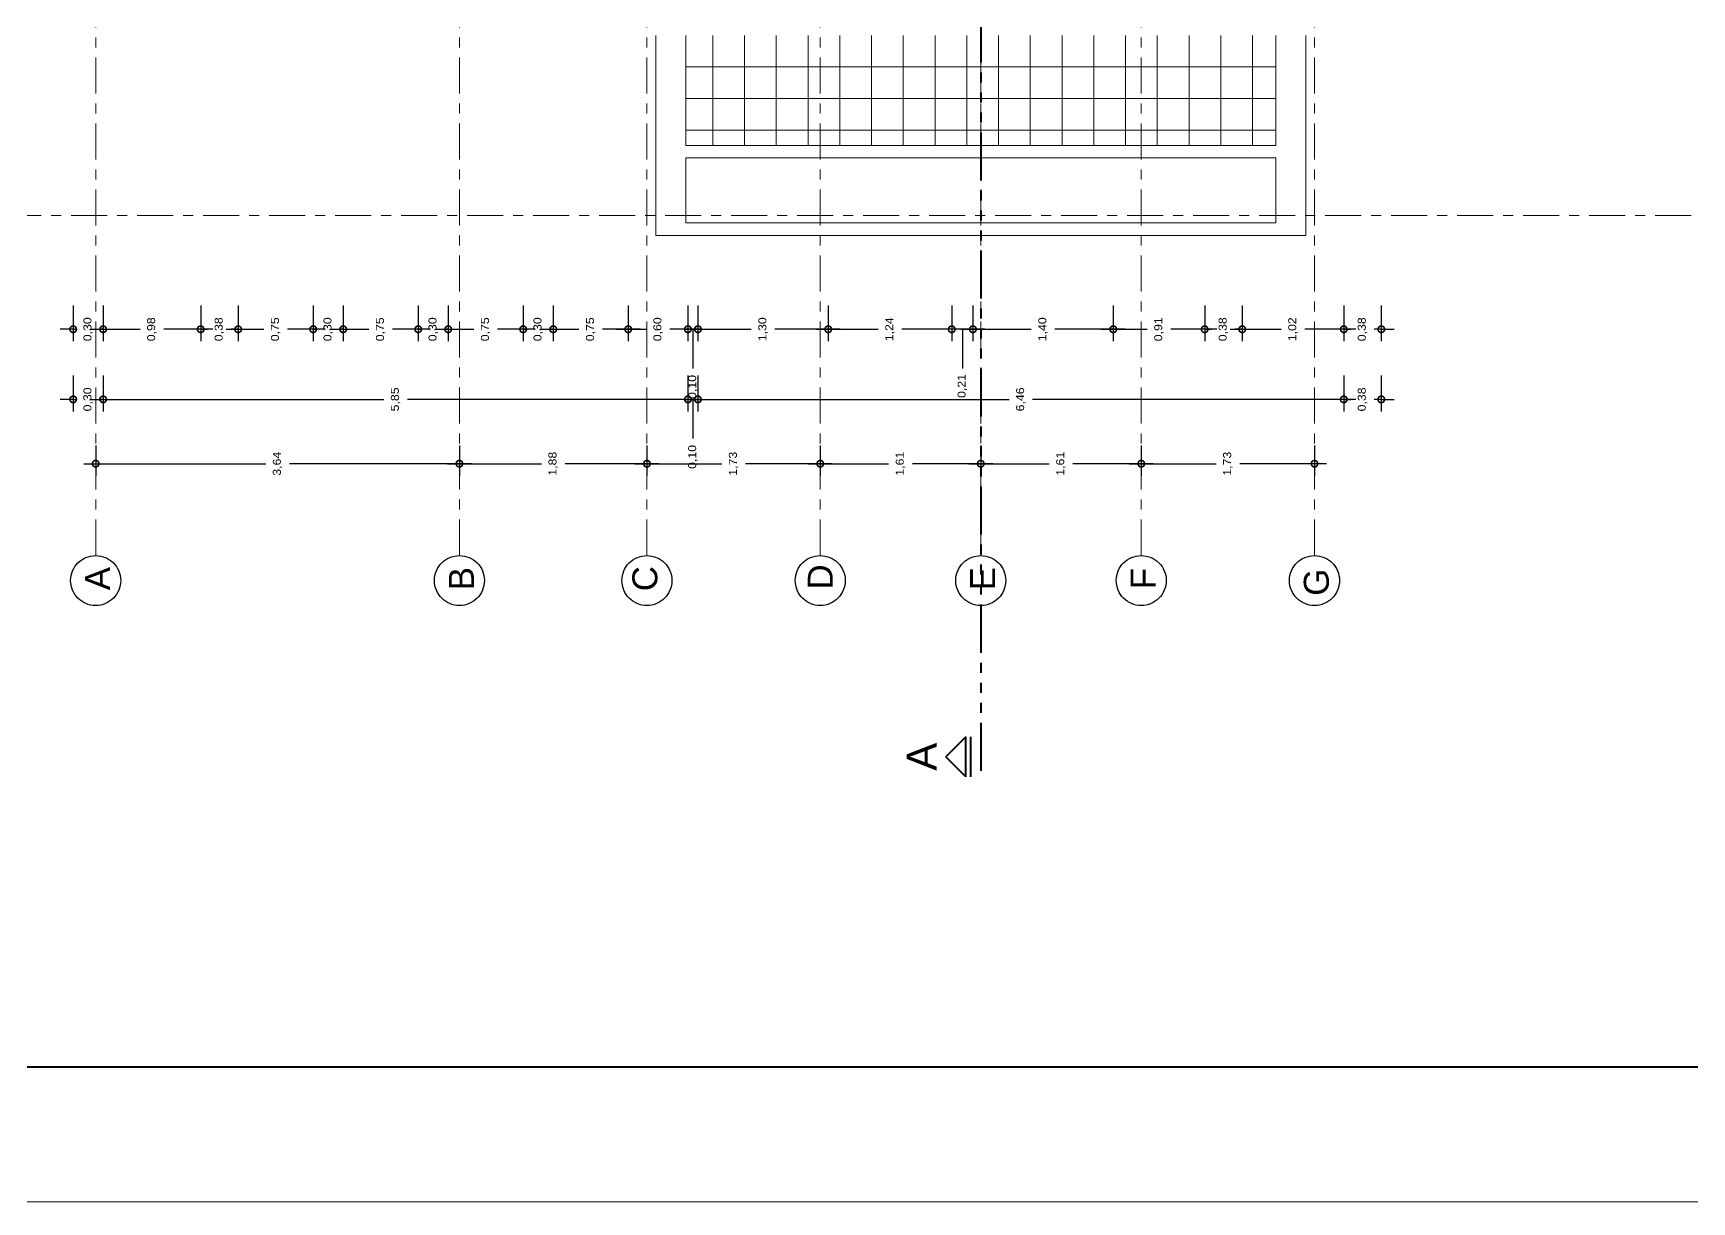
# Model space of a CAD drawing. Header units: millimetres. Extents: x -1459 to -1413, y -119 to 301.
# Drawn here: x -1448.63 to -1432.04, y 23.21 to 34.9 of the extents above; entities that cross this region are included whole.
import ezdxf

# ---------------------------------------------------------------- set-up
doc = ezdxf.new("R2010")
doc.units = ezdxf.units.MM
doc.linetypes.add('ACAD_ISO06W100', pattern=[36, 24, -3, 0, -3, 0, -3, 0, -3])
doc.linetypes.add('ACAD_ISO10W100', pattern=[18, 12, -3, 0, -3])
doc.layers.get('0').update_dxf_attribs({"lineweight": 0})
doc.layers.get('Defpoints').update_dxf_attribs({"lineweight": 5})
for name, color, linetype, lineweight in [('CORTE PLUMA 5', 5, 'Continuous', 40), ('COTAS', 190, 'Continuous', 9), ('EJES', 2, 'ACAD_ISO10W100', 13), ('MURO VISTO', 6, 'Continuous', 18), ('ROTULO', 7, 'Continuous', 5), ('TEXTURAS', 227, 'Continuous', 0)]:
    doc.layers.add(name, color=color, linetype=linetype, lineweight=lineweight)
doc.styles.add('ARIAL DERECHO', font='arial.ttf', dxfattribs={"width": 1.1})
doc.styles.add('arial normal', font='arial.ttf', dxfattribs={"height": 0.25})
doc.dimstyles.new('COTAS 50 OK', dxfattribs={"dimtxt": 0.08, "dimasz": 0.13, "dimexe": 0.12, "dimexo": 0.2, "dimgap": 0.07, "dimtad": 0, "dimtih": 1, "dimtoh": 1, "dimzin": 0, "dimtxsty": 'ARIAL DERECHO', "dimblk": 'DOTSMALL', "dimcen": 0.15, "dimdle": 0.12, "dimadec": 0, "dimazin": 0, "dimtfac": 1, "dimtmove": 1, "dimatfit": 3, "dimfxl": 1, "dimtzin": 0, "dimarcsym": 0})

# ---------------------------------------------------------------- blocks, each defined once
blk = doc.blocks.new('_DotSmall')
at = {"color": 0, "linetype": 'ByBlock', "const_width": 0.5}
blk.add_lwpolyline([(-0.0625, 0, 1), (0.0625, 0, 1)], format="xyb", close=True, dxfattribs=at)
blk = doc.blocks.new('*D403')
at = {"layer": 'COTAS', "color": 0, "lineweight": -2}
for p, q in [((-1435.523, 32.175), (-1435.523, 31.817)), ((-1435.148, 32.175), (-1435.148, 31.817)), ((-1435.523, 31.937), (-1435.653, 31.937)), ((-1435.523, 31.937), (-1435.454, 31.937)), ((-1435.148, 31.937), (-1435.218, 31.937)), ((-1435.148, 31.937), (-1435.018, 31.937))]:
    blk.add_line(p, q, dxfattribs=at)
at = {"layer": 'Defpoints', "color": 0}
for p in [(-1435.523, 32.375), (-1435.148, 32.375), (-1435.523, 31.937)]:
    blk.add_point(p, dxfattribs=at)
at = {"layer": 'COTAS', "color": 0, "lineweight": -2, "xscale": 0.13, "yscale": 0.13, "zscale": 0.13}
blk.add_blockref('_DotSmall', (-1435.523, 31.937), dxfattribs=at)
at = {"layer": 'COTAS', "color": 0, "lineweight": -2, "xscale": 0.13, "yscale": 0.13, "zscale": 0.13, "rotation": 180}
blk.add_blockref('_DotSmall', (-1435.148, 31.937), dxfattribs=at)
at = {"layer": 'COTAS', "color": 0, "insert": (-1435.336, 31.937), "char_height": 0.08, "attachment_point": 5, "rotation": 90, "style": 'ARIAL DERECHO'}
blk.add_mtext('0,38', dxfattribs=at)
blk = doc.blocks.new('*D404')
at = {"layer": 'COTAS', "color": 0, "lineweight": -2}
for p, q in [((-1436.914, 32.175), (-1436.914, 31.817)), ((-1436.539, 32.175), (-1436.539, 31.817)), ((-1436.914, 31.937), (-1437.044, 31.937)), ((-1436.914, 31.937), (-1436.845, 31.937)), ((-1436.539, 31.937), (-1436.609, 31.937)), ((-1436.539, 31.937), (-1436.409, 31.937))]:
    blk.add_line(p, q, dxfattribs=at)
at = {"layer": 'Defpoints', "color": 0}
for p in [(-1436.914, 32.375), (-1436.539, 32.375), (-1436.914, 31.937)]:
    blk.add_point(p, dxfattribs=at)
at = {"layer": 'COTAS', "color": 0, "lineweight": -2, "xscale": 0.13, "yscale": 0.13, "zscale": 0.13}
blk.add_blockref('_DotSmall', (-1436.914, 31.937), dxfattribs=at)
at = {"layer": 'COTAS', "color": 0, "lineweight": -2, "xscale": 0.13, "yscale": 0.13, "zscale": 0.13, "rotation": 180}
blk.add_blockref('_DotSmall', (-1436.539, 31.937), dxfattribs=at)
at = {"layer": 'COTAS', "color": 0, "insert": (-1436.727, 31.937), "char_height": 0.08, "attachment_point": 5, "rotation": 90, "style": 'ARIAL DERECHO'}
blk.add_mtext('0,38', dxfattribs=at)
blk = doc.blocks.new('*D405')
at = {"layer": 'COTAS', "color": 0, "lineweight": -2}
for p, q in [((-1436.539, 32.175), (-1436.539, 31.817)), ((-1435.523, 32.175), (-1435.523, 31.817)), ((-1436.659, 31.937), (-1436.149, 31.937)), ((-1435.403, 31.937), (-1435.913, 31.937))]:
    blk.add_line(p, q, dxfattribs=at)
at = {"layer": 'Defpoints', "color": 0}
for p in [(-1436.539, 32.375), (-1435.523, 32.375), (-1436.539, 31.937)]:
    blk.add_point(p, dxfattribs=at)
at = {"layer": 'COTAS', "color": 0, "lineweight": -2, "xscale": 0.13, "yscale": 0.13, "zscale": 0.13, "rotation": 180}
blk.add_blockref('_DotSmall', (-1436.539, 31.937), dxfattribs=at)
at = {"layer": 'COTAS', "color": 0, "lineweight": -2, "xscale": 0.13, "yscale": 0.13, "zscale": 0.13}
blk.add_blockref('_DotSmall', (-1435.523, 31.937), dxfattribs=at)
at = {"layer": 'COTAS', "color": 0, "insert": (-1436.031, 31.937), "char_height": 0.08, "attachment_point": 5, "rotation": 90, "style": 'ARIAL DERECHO'}
blk.add_mtext('1,02', dxfattribs=at)
blk = doc.blocks.new('*D406')
at = {"layer": 'COTAS', "color": 0, "lineweight": -2}
for p, q in [((-1440.678, 32.175), (-1440.678, 31.817)), ((-1439.443, 32.175), (-1439.443, 31.817)), ((-1440.798, 31.937), (-1440.179, 31.937)), ((-1439.323, 31.937), (-1439.942, 31.937))]:
    blk.add_line(p, q, dxfattribs=at)
at = {"layer": 'Defpoints', "color": 0}
for p in [(-1440.678, 32.375), (-1439.443, 32.375), (-1440.678, 31.937)]:
    blk.add_point(p, dxfattribs=at)
at = {"layer": 'COTAS', "color": 0, "lineweight": -2, "xscale": 0.13, "yscale": 0.13, "zscale": 0.13, "rotation": 180}
blk.add_blockref('_DotSmall', (-1440.678, 31.937), dxfattribs=at)
at = {"layer": 'COTAS', "color": 0, "lineweight": -2, "xscale": 0.13, "yscale": 0.13, "zscale": 0.13}
blk.add_blockref('_DotSmall', (-1439.443, 31.937), dxfattribs=at)
at = {"layer": 'COTAS', "color": 0, "insert": (-1440.06, 31.937), "char_height": 0.08, "attachment_point": 5, "rotation": 90, "style": 'ARIAL DERECHO'}
blk.add_mtext('1,24', dxfattribs=at)
blk = doc.blocks.new('*D407')
at = {"layer": 'COTAS', "color": 0, "lineweight": -2}
for p, q in [((-1439.443, 32.175), (-1439.443, 31.817)), ((-1439.231, 32.175), (-1439.231, 31.817)), ((-1439.111, 31.937), (-1439.563, 31.937)), ((-1439.337, 31.937), (-1439.337, 31.685)), ((-1439.337, 31.685), (-1439.337, 31.545))]:
    blk.add_line(p, q, dxfattribs=at)
at = {"layer": 'Defpoints', "color": 0}
for p in [(-1439.443, 32.375), (-1439.231, 32.375), (-1439.443, 31.937)]:
    blk.add_point(p, dxfattribs=at)
at = {"layer": 'COTAS', "color": 0, "lineweight": -2, "xscale": 0.13, "yscale": 0.13, "zscale": 0.13, "rotation": 180}
blk.add_blockref('_DotSmall', (-1439.443, 31.937), dxfattribs=at)
at = {"layer": 'COTAS', "color": 0, "lineweight": -2, "xscale": 0.13, "yscale": 0.13, "zscale": 0.13}
blk.add_blockref('_DotSmall', (-1439.231, 31.937), dxfattribs=at)
at = {"layer": 'COTAS', "color": 0, "insert": (-1439.337, 31.37), "char_height": 0.08, "attachment_point": 5, "rotation": 90, "style": 'ARIAL DERECHO'}
blk.add_mtext('0,21', dxfattribs=at)
blk = doc.blocks.new('*D408')
at = {"layer": 'COTAS', "color": 0, "lineweight": -2}
for p, q in [((-1435.523, 31.475), (-1435.523, 31.116)), ((-1435.148, 31.475), (-1435.148, 31.116)), ((-1435.523, 31.236), (-1435.653, 31.236)), ((-1435.523, 31.236), (-1435.454, 31.236)), ((-1435.148, 31.236), (-1435.218, 31.236)), ((-1435.148, 31.236), (-1435.018, 31.236))]:
    blk.add_line(p, q, dxfattribs=at)
at = {"layer": 'Defpoints', "color": 0}
for p in [(-1435.523, 31.675), (-1435.148, 31.675), (-1435.523, 31.236)]:
    blk.add_point(p, dxfattribs=at)
at = {"layer": 'COTAS', "color": 0, "lineweight": -2, "xscale": 0.13, "yscale": 0.13, "zscale": 0.13}
blk.add_blockref('_DotSmall', (-1435.523, 31.236), dxfattribs=at)
at = {"layer": 'COTAS', "color": 0, "lineweight": -2, "xscale": 0.13, "yscale": 0.13, "zscale": 0.13, "rotation": 180}
blk.add_blockref('_DotSmall', (-1435.148, 31.236), dxfattribs=at)
at = {"layer": 'COTAS', "color": 0, "insert": (-1435.336, 31.236), "char_height": 0.08, "attachment_point": 5, "rotation": 90, "style": 'ARIAL DERECHO'}
blk.add_mtext('0,38', dxfattribs=at)
blk = doc.blocks.new('*D409')
at = {"layer": 'COTAS', "color": 0, "lineweight": -2}
for p, q in [((-1446.953, 32.175), (-1446.953, 31.817)), ((-1446.578, 32.175), (-1446.578, 31.817)), ((-1446.953, 31.937), (-1447.083, 31.937)), ((-1446.953, 31.937), (-1446.884, 31.937)), ((-1446.578, 31.937), (-1446.647, 31.937)), ((-1446.578, 31.937), (-1446.448, 31.937))]:
    blk.add_line(p, q, dxfattribs=at)
at = {"layer": 'Defpoints', "color": 0}
for p in [(-1446.953, 32.375), (-1446.578, 32.375), (-1446.578, 31.937)]:
    blk.add_point(p, dxfattribs=at)
at = {"layer": 'COTAS', "color": 0, "lineweight": -2, "xscale": 0.13, "yscale": 0.13, "zscale": 0.13}
blk.add_blockref('_DotSmall', (-1446.953, 31.937), dxfattribs=at)
at = {"layer": 'COTAS', "color": 0, "lineweight": -2, "xscale": 0.13, "yscale": 0.13, "zscale": 0.13, "rotation": 180}
blk.add_blockref('_DotSmall', (-1446.578, 31.937), dxfattribs=at)
at = {"layer": 'COTAS', "color": 0, "insert": (-1446.766, 31.937), "char_height": 0.08, "attachment_point": 5, "rotation": 90, "style": 'ARIAL DERECHO'}
blk.add_mtext('0,38', dxfattribs=at)
blk = doc.blocks.new('*D410')
at = {"layer": 'COTAS', "color": 0, "lineweight": -2}
for p, q in [((-1443.428, 32.175), (-1443.428, 31.817)), ((-1442.678, 32.175), (-1442.678, 31.817)), ((-1443.548, 31.937), (-1443.171, 31.937)), ((-1442.558, 31.937), (-1442.935, 31.937))]:
    blk.add_line(p, q, dxfattribs=at)
at = {"layer": 'Defpoints', "color": 0}
for p in [(-1443.428, 32.375), (-1442.678, 32.375), (-1443.428, 31.937)]:
    blk.add_point(p, dxfattribs=at)
at = {"layer": 'COTAS', "color": 0, "lineweight": -2, "xscale": 0.13, "yscale": 0.13, "zscale": 0.13, "rotation": 180}
blk.add_blockref('_DotSmall', (-1443.428, 31.937), dxfattribs=at)
at = {"layer": 'COTAS', "color": 0, "lineweight": -2, "xscale": 0.13, "yscale": 0.13, "zscale": 0.13}
blk.add_blockref('_DotSmall', (-1442.678, 31.937), dxfattribs=at)
at = {"layer": 'COTAS', "color": 0, "insert": (-1443.053, 31.937), "char_height": 0.08, "attachment_point": 5, "rotation": 90, "style": 'ARIAL DERECHO'}
blk.add_mtext('0,75', dxfattribs=at)
blk = doc.blocks.new('*D411')
at = {"layer": 'COTAS', "color": 0, "lineweight": -2}
for p, q in [((-1443.728, 32.175), (-1443.728, 31.817)), ((-1443.428, 32.175), (-1443.428, 31.817)), ((-1443.728, 31.937), (-1443.858, 31.937)), ((-1443.728, 31.937), (-1443.696, 31.937)), ((-1443.428, 31.937), (-1443.46, 31.937)), ((-1443.428, 31.937), (-1443.298, 31.937))]:
    blk.add_line(p, q, dxfattribs=at)
at = {"layer": 'Defpoints', "color": 0}
for p in [(-1443.728, 32.375), (-1443.428, 32.375), (-1443.728, 31.937)]:
    blk.add_point(p, dxfattribs=at)
at = {"layer": 'COTAS', "color": 0, "lineweight": -2, "xscale": 0.13, "yscale": 0.13, "zscale": 0.13}
blk.add_blockref('_DotSmall', (-1443.728, 31.937), dxfattribs=at)
at = {"layer": 'COTAS', "color": 0, "lineweight": -2, "xscale": 0.13, "yscale": 0.13, "zscale": 0.13, "rotation": 180}
blk.add_blockref('_DotSmall', (-1443.428, 31.937), dxfattribs=at)
at = {"layer": 'COTAS', "color": 0, "insert": (-1443.578, 31.937), "char_height": 0.08, "attachment_point": 5, "rotation": 90, "style": 'ARIAL DERECHO'}
blk.add_mtext('0,30', dxfattribs=at)
blk = doc.blocks.new('*D412')
at = {"layer": 'COTAS', "color": 0, "lineweight": -2}
for p, q in [((-1445.528, 32.175), (-1445.528, 31.817)), ((-1444.778, 32.175), (-1444.778, 31.817)), ((-1445.648, 31.937), (-1445.271, 31.937)), ((-1444.658, 31.937), (-1445.035, 31.937))]:
    blk.add_line(p, q, dxfattribs=at)
at = {"layer": 'Defpoints', "color": 0}
for p in [(-1445.528, 32.375), (-1444.778, 32.375), (-1445.528, 31.937)]:
    blk.add_point(p, dxfattribs=at)
at = {"layer": 'COTAS', "color": 0, "lineweight": -2, "xscale": 0.13, "yscale": 0.13, "zscale": 0.13, "rotation": 180}
blk.add_blockref('_DotSmall', (-1445.528, 31.937), dxfattribs=at)
at = {"layer": 'COTAS', "color": 0, "lineweight": -2, "xscale": 0.13, "yscale": 0.13, "zscale": 0.13}
blk.add_blockref('_DotSmall', (-1444.778, 31.937), dxfattribs=at)
at = {"layer": 'COTAS', "color": 0, "insert": (-1445.153, 31.937), "char_height": 0.08, "attachment_point": 5, "rotation": 90, "style": 'ARIAL DERECHO'}
blk.add_mtext('0,75', dxfattribs=at)
blk = doc.blocks.new('*D413')
at = {"layer": 'COTAS', "color": 0, "lineweight": -2}
for p, q in [((-1445.828, 32.175), (-1445.828, 31.817)), ((-1445.528, 32.175), (-1445.528, 31.817)), ((-1445.828, 31.937), (-1445.958, 31.937)), ((-1445.828, 31.937), (-1445.796, 31.937)), ((-1445.528, 31.937), (-1445.56, 31.937)), ((-1445.528, 31.937), (-1445.398, 31.937))]:
    blk.add_line(p, q, dxfattribs=at)
at = {"layer": 'Defpoints', "color": 0}
for p in [(-1445.828, 32.375), (-1445.528, 32.375), (-1445.828, 31.937)]:
    blk.add_point(p, dxfattribs=at)
at = {"layer": 'COTAS', "color": 0, "lineweight": -2, "xscale": 0.13, "yscale": 0.13, "zscale": 0.13}
blk.add_blockref('_DotSmall', (-1445.828, 31.937), dxfattribs=at)
at = {"layer": 'COTAS', "color": 0, "lineweight": -2, "xscale": 0.13, "yscale": 0.13, "zscale": 0.13, "rotation": 180}
blk.add_blockref('_DotSmall', (-1445.528, 31.937), dxfattribs=at)
at = {"layer": 'COTAS', "color": 0, "insert": (-1445.678, 31.937), "char_height": 0.08, "attachment_point": 5, "rotation": 90, "style": 'ARIAL DERECHO'}
blk.add_mtext('0,30', dxfattribs=at)
blk = doc.blocks.new('*D414')
at = {"layer": 'COTAS', "color": 0, "lineweight": -2}
for p, q in [((-1446.578, 32.175), (-1446.578, 31.817)), ((-1445.828, 32.175), (-1445.828, 31.817)), ((-1446.698, 31.937), (-1446.321, 31.937)), ((-1445.708, 31.937), (-1446.085, 31.937))]:
    blk.add_line(p, q, dxfattribs=at)
at = {"layer": 'Defpoints', "color": 0}
for p in [(-1446.578, 32.375), (-1445.828, 32.375), (-1446.578, 31.937)]:
    blk.add_point(p, dxfattribs=at)
at = {"layer": 'COTAS', "color": 0, "lineweight": -2, "xscale": 0.13, "yscale": 0.13, "zscale": 0.13, "rotation": 180}
blk.add_blockref('_DotSmall', (-1446.578, 31.937), dxfattribs=at)
at = {"layer": 'COTAS', "color": 0, "lineweight": -2, "xscale": 0.13, "yscale": 0.13, "zscale": 0.13}
blk.add_blockref('_DotSmall', (-1445.828, 31.937), dxfattribs=at)
at = {"layer": 'COTAS', "color": 0, "insert": (-1446.203, 31.937), "char_height": 0.08, "attachment_point": 5, "rotation": 90, "style": 'ARIAL DERECHO'}
blk.add_mtext('0,75', dxfattribs=at)
blk = doc.blocks.new('*D415')
at = {"layer": 'COTAS', "color": 0, "lineweight": -2}
for p, q in [((-1448.228, 32.175), (-1448.228, 31.817)), ((-1447.928, 32.175), (-1447.928, 31.817)), ((-1448.228, 31.937), (-1448.358, 31.937)), ((-1448.228, 31.937), (-1448.196, 31.937)), ((-1447.928, 31.937), (-1447.96, 31.937)), ((-1447.928, 31.937), (-1447.798, 31.937))]:
    blk.add_line(p, q, dxfattribs=at)
at = {"layer": 'Defpoints', "color": 0}
for p in [(-1448.228, 32.375), (-1447.928, 32.375), (-1447.928, 31.937)]:
    blk.add_point(p, dxfattribs=at)
at = {"layer": 'COTAS', "color": 0, "lineweight": -2, "xscale": 0.13, "yscale": 0.13, "zscale": 0.13}
blk.add_blockref('_DotSmall', (-1448.228, 31.937), dxfattribs=at)
at = {"layer": 'COTAS', "color": 0, "lineweight": -2, "xscale": 0.13, "yscale": 0.13, "zscale": 0.13, "rotation": 180}
blk.add_blockref('_DotSmall', (-1447.928, 31.937), dxfattribs=at)
at = {"layer": 'COTAS', "color": 0, "insert": (-1448.078, 31.937), "char_height": 0.08, "attachment_point": 5, "rotation": 90, "style": 'ARIAL DERECHO'}
blk.add_mtext('0,30', dxfattribs=at)
blk = doc.blocks.new('*D416')
at = {"layer": 'COTAS', "color": 0, "lineweight": -2}
for p, q in [((-1448.228, 31.475), (-1448.228, 31.116)), ((-1447.928, 31.475), (-1447.928, 31.116)), ((-1448.228, 31.236), (-1448.358, 31.236)), ((-1448.228, 31.236), (-1448.196, 31.236)), ((-1447.928, 31.236), (-1447.96, 31.236)), ((-1447.928, 31.236), (-1447.798, 31.236))]:
    blk.add_line(p, q, dxfattribs=at)
at = {"layer": 'Defpoints', "color": 0}
for p in [(-1448.228, 31.675), (-1447.928, 31.675), (-1447.928, 31.236)]:
    blk.add_point(p, dxfattribs=at)
at = {"layer": 'COTAS', "color": 0, "lineweight": -2, "xscale": 0.13, "yscale": 0.13, "zscale": 0.13}
blk.add_blockref('_DotSmall', (-1448.228, 31.236), dxfattribs=at)
at = {"layer": 'COTAS', "color": 0, "lineweight": -2, "xscale": 0.13, "yscale": 0.13, "zscale": 0.13, "rotation": 180}
blk.add_blockref('_DotSmall', (-1447.928, 31.236), dxfattribs=at)
at = {"layer": 'COTAS', "color": 0, "insert": (-1448.078, 31.236), "char_height": 0.08, "attachment_point": 5, "rotation": 90, "style": 'ARIAL DERECHO'}
blk.add_mtext('0,30', dxfattribs=at)
blk = doc.blocks.new('*D417')
at = {"layer": 'COTAS', "color": 0, "lineweight": -2}
for p, q in [((-1447.928, 32.175), (-1447.928, 31.817)), ((-1446.953, 32.175), (-1446.953, 31.817)), ((-1448.048, 31.937), (-1447.559, 31.937)), ((-1446.833, 31.937), (-1447.322, 31.937))]:
    blk.add_line(p, q, dxfattribs=at)
at = {"layer": 'Defpoints', "color": 0}
for p in [(-1447.928, 32.375), (-1446.953, 32.375), (-1446.953, 31.937)]:
    blk.add_point(p, dxfattribs=at)
at = {"layer": 'COTAS', "color": 0, "lineweight": -2, "xscale": 0.13, "yscale": 0.13, "zscale": 0.13, "rotation": 180}
blk.add_blockref('_DotSmall', (-1447.928, 31.937), dxfattribs=at)
at = {"layer": 'COTAS', "color": 0, "lineweight": -2, "xscale": 0.13, "yscale": 0.13, "zscale": 0.13}
blk.add_blockref('_DotSmall', (-1446.953, 31.937), dxfattribs=at)
at = {"layer": 'COTAS', "color": 0, "insert": (-1447.441, 31.937), "char_height": 0.08, "attachment_point": 5, "rotation": 90, "style": 'ARIAL DERECHO'}
blk.add_mtext('0,98', dxfattribs=at)
blk = doc.blocks.new('*D418')
at = {"layer": 'COTAS', "color": 0, "lineweight": -2}
for p, q in [((-1442.081, 32.175), (-1442.081, 31.817)), ((-1441.981, 32.175), (-1441.981, 31.817)), ((-1442.081, 31.937), (-1442.211, 31.937)), ((-1441.981, 31.937), (-1442.081, 31.937)), ((-1441.981, 31.937), (-1442.081, 31.937)), ((-1442.031, 31.937), (-1442.031, 31.685)), ((-1441.981, 31.937), (-1441.851, 31.937)), ((-1442.031, 31.685), (-1442.031, 31.545))]:
    blk.add_line(p, q, dxfattribs=at)
at = {"layer": 'Defpoints', "color": 0}
for p in [(-1442.081, 32.375), (-1441.981, 32.375), (-1442.081, 31.937)]:
    blk.add_point(p, dxfattribs=at)
at = {"layer": 'COTAS', "color": 0, "lineweight": -2, "xscale": 0.13, "yscale": 0.13, "zscale": 0.13}
blk.add_blockref('_DotSmall', (-1442.081, 31.937), dxfattribs=at)
at = {"layer": 'COTAS', "color": 0, "lineweight": -2, "xscale": 0.13, "yscale": 0.13, "zscale": 0.13, "rotation": 180}
blk.add_blockref('_DotSmall', (-1441.981, 31.937), dxfattribs=at)
at = {"layer": 'COTAS', "color": 0, "insert": (-1442.031, 31.361), "char_height": 0.08, "attachment_point": 5, "rotation": 90, "style": 'ARIAL DERECHO'}
blk.add_mtext('0,10', dxfattribs=at)
blk = doc.blocks.new('*D419')
at = {"layer": 'COTAS', "color": 0, "lineweight": -2}
for p, q in [((-1442.081, 31.475), (-1442.081, 31.116)), ((-1441.981, 31.475), (-1441.981, 31.116)), ((-1442.081, 31.236), (-1442.211, 31.236)), ((-1441.981, 31.236), (-1442.081, 31.236)), ((-1441.981, 31.236), (-1442.081, 31.236)), ((-1442.031, 31.236), (-1442.031, 30.985)), ((-1441.981, 31.236), (-1441.851, 31.236)), ((-1442.031, 30.985), (-1442.031, 30.845))]:
    blk.add_line(p, q, dxfattribs=at)
at = {"layer": 'Defpoints', "color": 0}
for p in [(-1442.081, 31.675), (-1441.981, 31.675), (-1442.081, 31.236)]:
    blk.add_point(p, dxfattribs=at)
at = {"layer": 'COTAS', "color": 0, "lineweight": -2, "xscale": 0.13, "yscale": 0.13, "zscale": 0.13}
blk.add_blockref('_DotSmall', (-1442.081, 31.236), dxfattribs=at)
at = {"layer": 'COTAS', "color": 0, "lineweight": -2, "xscale": 0.13, "yscale": 0.13, "zscale": 0.13, "rotation": 180}
blk.add_blockref('_DotSmall', (-1441.981, 31.236), dxfattribs=at)
at = {"layer": 'COTAS', "color": 0, "insert": (-1442.031, 30.661), "char_height": 0.08, "attachment_point": 5, "rotation": 90, "style": 'ARIAL DERECHO'}
blk.add_mtext('0,10', dxfattribs=at)
blk = doc.blocks.new('*D420')
at = {"layer": 'COTAS', "color": 0, "lineweight": -2}
for p, q in [((-1442.678, 32.175), (-1442.678, 31.817)), ((-1442.081, 32.175), (-1442.081, 31.817)), ((-1442.798, 31.937), (-1442.498, 31.937)), ((-1441.961, 31.937), (-1442.261, 31.937))]:
    blk.add_line(p, q, dxfattribs=at)
at = {"layer": 'Defpoints', "color": 0}
for p in [(-1442.678, 32.375), (-1442.081, 32.375), (-1442.678, 31.937)]:
    blk.add_point(p, dxfattribs=at)
at = {"layer": 'COTAS', "color": 0, "lineweight": -2, "xscale": 0.13, "yscale": 0.13, "zscale": 0.13, "rotation": 180}
blk.add_blockref('_DotSmall', (-1442.678, 31.937), dxfattribs=at)
at = {"layer": 'COTAS', "color": 0, "lineweight": -2, "xscale": 0.13, "yscale": 0.13, "zscale": 0.13}
blk.add_blockref('_DotSmall', (-1442.081, 31.937), dxfattribs=at)
at = {"layer": 'COTAS', "color": 0, "insert": (-1442.379, 31.937), "char_height": 0.08, "attachment_point": 5, "rotation": 90, "style": 'ARIAL DERECHO'}
blk.add_mtext('0,60', dxfattribs=at)
blk = doc.blocks.new('*D421')
at = {"layer": 'COTAS', "color": 0, "lineweight": -2}
for p, q in [((-1441.981, 32.175), (-1441.981, 31.817)), ((-1440.678, 32.175), (-1440.678, 31.817)), ((-1442.101, 31.937), (-1441.448, 31.937)), ((-1440.558, 31.937), (-1441.211, 31.937))]:
    blk.add_line(p, q, dxfattribs=at)
at = {"layer": 'Defpoints', "color": 0}
for p in [(-1441.981, 32.375), (-1440.678, 32.375), (-1441.981, 31.937)]:
    blk.add_point(p, dxfattribs=at)
at = {"layer": 'COTAS', "color": 0, "lineweight": -2, "xscale": 0.13, "yscale": 0.13, "zscale": 0.13, "rotation": 180}
blk.add_blockref('_DotSmall', (-1441.981, 31.937), dxfattribs=at)
at = {"layer": 'COTAS', "color": 0, "lineweight": -2, "xscale": 0.13, "yscale": 0.13, "zscale": 0.13}
blk.add_blockref('_DotSmall', (-1440.678, 31.937), dxfattribs=at)
at = {"layer": 'COTAS', "color": 0, "insert": (-1441.329, 31.937), "char_height": 0.08, "attachment_point": 5, "rotation": 90, "style": 'ARIAL DERECHO'}
blk.add_mtext('1,30', dxfattribs=at)
blk = doc.blocks.new('*D422')
at = {"layer": 'COTAS', "color": 0, "lineweight": -2}
for p, q in [((-1441.981, 31.475), (-1441.981, 31.116)), ((-1435.523, 31.475), (-1435.523, 31.116)), ((-1442.101, 31.236), (-1438.87, 31.236)), ((-1435.403, 31.236), (-1438.634, 31.236))]:
    blk.add_line(p, q, dxfattribs=at)
at = {"layer": 'Defpoints', "color": 0}
for p in [(-1441.981, 31.675), (-1435.523, 31.675), (-1435.523, 31.236)]:
    blk.add_point(p, dxfattribs=at)
at = {"layer": 'COTAS', "color": 0, "lineweight": -2, "xscale": 0.13, "yscale": 0.13, "zscale": 0.13, "rotation": 180}
blk.add_blockref('_DotSmall', (-1441.981, 31.236), dxfattribs=at)
at = {"layer": 'COTAS', "color": 0, "lineweight": -2, "xscale": 0.13, "yscale": 0.13, "zscale": 0.13}
blk.add_blockref('_DotSmall', (-1435.523, 31.236), dxfattribs=at)
at = {"layer": 'COTAS', "color": 0, "insert": (-1438.752, 31.236), "char_height": 0.08, "attachment_point": 5, "rotation": 90, "style": 'ARIAL DERECHO'}
blk.add_mtext('6,46', dxfattribs=at)
blk = doc.blocks.new('*D423')
at = {"layer": 'COTAS', "color": 0, "lineweight": -2}
for p, q in [((-1447.928, 31.475), (-1447.928, 31.116)), ((-1442.081, 31.475), (-1442.081, 31.116)), ((-1448.048, 31.236), (-1445.123, 31.236)), ((-1441.961, 31.236), (-1444.886, 31.236))]:
    blk.add_line(p, q, dxfattribs=at)
at = {"layer": 'Defpoints', "color": 0}
for p in [(-1447.928, 31.675), (-1442.081, 31.675), (-1442.081, 31.236)]:
    blk.add_point(p, dxfattribs=at)
at = {"layer": 'COTAS', "color": 0, "lineweight": -2, "xscale": 0.13, "yscale": 0.13, "zscale": 0.13, "rotation": 180}
blk.add_blockref('_DotSmall', (-1447.928, 31.236), dxfattribs=at)
at = {"layer": 'COTAS', "color": 0, "lineweight": -2, "xscale": 0.13, "yscale": 0.13, "zscale": 0.13}
blk.add_blockref('_DotSmall', (-1442.081, 31.236), dxfattribs=at)
at = {"layer": 'COTAS', "color": 0, "insert": (-1445.004, 31.236), "char_height": 0.08, "attachment_point": 5, "rotation": 90, "style": 'ARIAL DERECHO'}
blk.add_mtext('5,85', dxfattribs=at)
blk = doc.blocks.new('*D443')
at = {"layer": 'COTAS', "color": 0, "lineweight": -2}
for p, q in [((-1448.003, 30.775), (-1448.003, 30.473)), ((-1444.366, 30.775), (-1444.366, 30.473)), ((-1448.123, 30.593), (-1446.302, 30.593)), ((-1444.246, 30.593), (-1446.066, 30.593))]:
    blk.add_line(p, q, dxfattribs=at)
at = {"layer": 'Defpoints', "color": 0}
for p in [(-1448.003, 30.975), (-1444.366, 30.975), (-1444.366, 30.593)]:
    blk.add_point(p, dxfattribs=at)
at = {"layer": 'COTAS', "color": 0, "lineweight": -2, "xscale": 0.13, "yscale": 0.13, "zscale": 0.13, "rotation": 180}
blk.add_blockref('_DotSmall', (-1448.003, 30.593), dxfattribs=at)
at = {"layer": 'COTAS', "color": 0, "lineweight": -2, "xscale": 0.13, "yscale": 0.13, "zscale": 0.13}
blk.add_blockref('_DotSmall', (-1444.366, 30.593), dxfattribs=at)
at = {"layer": 'COTAS', "color": 0, "insert": (-1446.184, 30.593), "char_height": 0.08, "attachment_point": 5, "rotation": 90, "style": 'ARIAL DERECHO'}
blk.add_mtext('3,64', dxfattribs=at)
blk = doc.blocks.new('*D444')
at = {"layer": 'COTAS', "color": 0, "lineweight": -2}
for p, q in [((-1444.366, 30.775), (-1444.366, 30.473)), ((-1442.491, 30.775), (-1442.491, 30.473)), ((-1444.486, 30.593), (-1443.546, 30.593)), ((-1442.371, 30.593), (-1443.31, 30.593))]:
    blk.add_line(p, q, dxfattribs=at)
at = {"layer": 'Defpoints', "color": 0}
for p in [(-1444.366, 30.975), (-1442.491, 30.975), (-1444.366, 30.593)]:
    blk.add_point(p, dxfattribs=at)
at = {"layer": 'COTAS', "color": 0, "lineweight": -2, "xscale": 0.13, "yscale": 0.13, "zscale": 0.13, "rotation": 180}
blk.add_blockref('_DotSmall', (-1444.366, 30.593), dxfattribs=at)
at = {"layer": 'COTAS', "color": 0, "lineweight": -2, "xscale": 0.13, "yscale": 0.13, "zscale": 0.13}
blk.add_blockref('_DotSmall', (-1442.491, 30.593), dxfattribs=at)
at = {"layer": 'COTAS', "color": 0, "insert": (-1443.428, 30.593), "char_height": 0.08, "attachment_point": 5, "rotation": 90, "style": 'ARIAL DERECHO'}
blk.add_mtext('1,88', dxfattribs=at)
blk = doc.blocks.new('*D445')
at = {"layer": 'COTAS', "color": 0, "lineweight": -2}
for p, q in [((-1442.491, 30.775), (-1442.491, 30.473)), ((-1440.758, 30.775), (-1440.758, 30.473)), ((-1442.611, 30.593), (-1441.742, 30.593)), ((-1440.638, 30.593), (-1441.506, 30.593))]:
    blk.add_line(p, q, dxfattribs=at)
at = {"layer": 'Defpoints', "color": 0}
for p in [(-1442.491, 30.975), (-1440.758, 30.975), (-1442.491, 30.593)]:
    blk.add_point(p, dxfattribs=at)
at = {"layer": 'COTAS', "color": 0, "lineweight": -2, "xscale": 0.13, "yscale": 0.13, "zscale": 0.13, "rotation": 180}
blk.add_blockref('_DotSmall', (-1442.491, 30.593), dxfattribs=at)
at = {"layer": 'COTAS', "color": 0, "lineweight": -2, "xscale": 0.13, "yscale": 0.13, "zscale": 0.13}
blk.add_blockref('_DotSmall', (-1440.758, 30.593), dxfattribs=at)
at = {"layer": 'COTAS', "color": 0, "insert": (-1441.624, 30.593), "char_height": 0.08, "attachment_point": 5, "rotation": 90, "style": 'ARIAL DERECHO'}
blk.add_mtext('1,73', dxfattribs=at)
blk = doc.blocks.new('*D446')
at = {"layer": 'COTAS', "color": 0, "lineweight": -2}
for p, q in [((-1440.758, 30.775), (-1440.758, 30.473)), ((-1439.153, 30.775), (-1439.153, 30.473)), ((-1440.878, 30.593), (-1440.074, 30.593)), ((-1439.033, 30.593), (-1439.837, 30.593))]:
    blk.add_line(p, q, dxfattribs=at)
at = {"layer": 'Defpoints', "color": 0}
for p in [(-1440.758, 30.975), (-1439.153, 30.975), (-1440.758, 30.593)]:
    blk.add_point(p, dxfattribs=at)
at = {"layer": 'COTAS', "color": 0, "lineweight": -2, "xscale": 0.13, "yscale": 0.13, "zscale": 0.13, "rotation": 180}
blk.add_blockref('_DotSmall', (-1440.758, 30.593), dxfattribs=at)
at = {"layer": 'COTAS', "color": 0, "lineweight": -2, "xscale": 0.13, "yscale": 0.13, "zscale": 0.13}
blk.add_blockref('_DotSmall', (-1439.153, 30.593), dxfattribs=at)
at = {"layer": 'COTAS', "color": 0, "insert": (-1439.956, 30.593), "char_height": 0.08, "attachment_point": 5, "rotation": 90, "style": 'ARIAL DERECHO'}
blk.add_mtext('1,61', dxfattribs=at)
blk = doc.blocks.new('*D447')
at = {"layer": 'COTAS', "color": 0, "lineweight": -2}
for p, q in [((-1439.153, 30.775), (-1439.153, 30.473)), ((-1437.548, 30.775), (-1437.548, 30.473)), ((-1439.273, 30.593), (-1438.469, 30.593)), ((-1437.428, 30.593), (-1438.232, 30.593))]:
    blk.add_line(p, q, dxfattribs=at)
at = {"layer": 'Defpoints', "color": 0}
for p in [(-1439.153, 30.975), (-1437.548, 30.975), (-1439.153, 30.593)]:
    blk.add_point(p, dxfattribs=at)
at = {"layer": 'COTAS', "color": 0, "lineweight": -2, "xscale": 0.13, "yscale": 0.13, "zscale": 0.13, "rotation": 180}
blk.add_blockref('_DotSmall', (-1439.153, 30.593), dxfattribs=at)
at = {"layer": 'COTAS', "color": 0, "lineweight": -2, "xscale": 0.13, "yscale": 0.13, "zscale": 0.13}
blk.add_blockref('_DotSmall', (-1437.548, 30.593), dxfattribs=at)
at = {"layer": 'COTAS', "color": 0, "insert": (-1438.351, 30.593), "char_height": 0.08, "attachment_point": 5, "rotation": 90, "style": 'ARIAL DERECHO'}
blk.add_mtext('1,61', dxfattribs=at)
blk = doc.blocks.new('*D448')
at = {"layer": 'COTAS', "color": 0, "lineweight": -2}
for p, q in [((-1437.548, 30.775), (-1437.548, 30.473)), ((-1435.816, 30.775), (-1435.816, 30.473)), ((-1437.668, 30.593), (-1436.8, 30.593)), ((-1435.696, 30.593), (-1436.564, 30.593))]:
    blk.add_line(p, q, dxfattribs=at)
at = {"layer": 'Defpoints', "color": 0}
for p in [(-1437.548, 30.975), (-1435.816, 30.975), (-1437.548, 30.593)]:
    blk.add_point(p, dxfattribs=at)
at = {"layer": 'COTAS', "color": 0, "lineweight": -2, "xscale": 0.13, "yscale": 0.13, "zscale": 0.13, "rotation": 180}
blk.add_blockref('_DotSmall', (-1437.548, 30.593), dxfattribs=at)
at = {"layer": 'COTAS', "color": 0, "lineweight": -2, "xscale": 0.13, "yscale": 0.13, "zscale": 0.13}
blk.add_blockref('_DotSmall', (-1435.816, 30.593), dxfattribs=at)
at = {"layer": 'COTAS', "color": 0, "insert": (-1436.682, 30.593), "char_height": 0.08, "attachment_point": 5, "rotation": 90, "style": 'ARIAL DERECHO'}
blk.add_mtext('1,73', dxfattribs=at)
blk = doc.blocks.new('*D552')
at = {"layer": 'COTAS', "color": 0, "lineweight": -2}
for p, q in [((-1437.828, 32.175), (-1437.828, 31.817)), ((-1436.914, 32.175), (-1436.914, 31.817)), ((-1437.948, 31.937), (-1437.489, 31.937)), ((-1436.794, 31.937), (-1437.253, 31.937))]:
    blk.add_line(p, q, dxfattribs=at)
at = {"layer": 'Defpoints', "color": 0}
for p in [(-1437.828, 32.375), (-1436.914, 32.375), (-1437.828, 31.937)]:
    blk.add_point(p, dxfattribs=at)
at = {"layer": 'COTAS', "color": 0, "lineweight": -2, "xscale": 0.13, "yscale": 0.13, "zscale": 0.13, "rotation": 180}
blk.add_blockref('_DotSmall', (-1437.828, 31.937), dxfattribs=at)
at = {"layer": 'COTAS', "color": 0, "lineweight": -2, "xscale": 0.13, "yscale": 0.13, "zscale": 0.13}
blk.add_blockref('_DotSmall', (-1436.914, 31.937), dxfattribs=at)
at = {"layer": 'COTAS', "color": 0, "insert": (-1437.371, 31.937), "char_height": 0.08, "attachment_point": 5, "rotation": 90, "style": 'ARIAL DERECHO'}
blk.add_mtext('0,91', dxfattribs=at)
blk = doc.blocks.new('*D553')
at = {"layer": 'COTAS', "color": 0, "lineweight": -2}
for p, q in [((-1439.231, 32.175), (-1439.231, 31.817)), ((-1437.828, 32.175), (-1437.828, 31.817)), ((-1439.351, 31.937), (-1438.648, 31.937)), ((-1437.708, 31.937), (-1438.412, 31.937))]:
    blk.add_line(p, q, dxfattribs=at)
at = {"layer": 'Defpoints', "color": 0}
for p in [(-1439.231, 32.375), (-1437.828, 32.375), (-1439.231, 31.937)]:
    blk.add_point(p, dxfattribs=at)
at = {"layer": 'COTAS', "color": 0, "lineweight": -2, "xscale": 0.13, "yscale": 0.13, "zscale": 0.13, "rotation": 180}
blk.add_blockref('_DotSmall', (-1439.231, 31.937), dxfattribs=at)
at = {"layer": 'COTAS', "color": 0, "lineweight": -2, "xscale": 0.13, "yscale": 0.13, "zscale": 0.13}
blk.add_blockref('_DotSmall', (-1437.828, 31.937), dxfattribs=at)
at = {"layer": 'COTAS', "color": 0, "insert": (-1438.53, 31.937), "char_height": 0.08, "attachment_point": 5, "rotation": 90, "style": 'ARIAL DERECHO'}
blk.add_mtext('1,40', dxfattribs=at)
blk = doc.blocks.new('*D567')
at = {"layer": 'COTAS', "color": 0, "lineweight": -2}
for p, q in [((-1444.478, 32.175), (-1444.478, 31.817)), ((-1443.728, 32.175), (-1443.728, 31.817)), ((-1444.598, 31.937), (-1444.221, 31.937)), ((-1443.608, 31.937), (-1443.985, 31.937))]:
    blk.add_line(p, q, dxfattribs=at)
at = {"layer": 'Defpoints', "color": 0}
for p in [(-1444.478, 32.375), (-1443.728, 32.375), (-1444.478, 31.937)]:
    blk.add_point(p, dxfattribs=at)
at = {"layer": 'COTAS', "color": 0, "lineweight": -2, "xscale": 0.13, "yscale": 0.13, "zscale": 0.13, "rotation": 180}
blk.add_blockref('_DotSmall', (-1444.478, 31.937), dxfattribs=at)
at = {"layer": 'COTAS', "color": 0, "lineweight": -2, "xscale": 0.13, "yscale": 0.13, "zscale": 0.13}
blk.add_blockref('_DotSmall', (-1443.728, 31.937), dxfattribs=at)
at = {"layer": 'COTAS', "color": 0, "insert": (-1444.103, 31.937), "char_height": 0.08, "attachment_point": 5, "rotation": 90, "style": 'ARIAL DERECHO'}
blk.add_mtext('0,75', dxfattribs=at)
blk = doc.blocks.new('*D568')
at = {"layer": 'COTAS', "color": 0, "lineweight": -2}
for p, q in [((-1444.778, 32.175), (-1444.778, 31.817)), ((-1444.478, 32.175), (-1444.478, 31.817)), ((-1444.778, 31.937), (-1444.908, 31.937)), ((-1444.778, 31.937), (-1444.746, 31.937)), ((-1444.478, 31.937), (-1444.51, 31.937)), ((-1444.478, 31.937), (-1444.348, 31.937))]:
    blk.add_line(p, q, dxfattribs=at)
at = {"layer": 'Defpoints', "color": 0}
for p in [(-1444.778, 32.375), (-1444.478, 32.375), (-1444.778, 31.937)]:
    blk.add_point(p, dxfattribs=at)
at = {"layer": 'COTAS', "color": 0, "lineweight": -2, "xscale": 0.13, "yscale": 0.13, "zscale": 0.13}
blk.add_blockref('_DotSmall', (-1444.778, 31.937), dxfattribs=at)
at = {"layer": 'COTAS', "color": 0, "lineweight": -2, "xscale": 0.13, "yscale": 0.13, "zscale": 0.13, "rotation": 180}
blk.add_blockref('_DotSmall', (-1444.478, 31.937), dxfattribs=at)
at = {"layer": 'COTAS', "color": 0, "insert": (-1444.628, 31.937), "char_height": 0.08, "attachment_point": 5, "rotation": 90, "style": 'ARIAL DERECHO'}
blk.add_mtext('0,30', dxfattribs=at)

msp = doc.modelspace()

# ---------------------------------------------------------------- hatches: boundary and pattern name
at = {"layer": 'TEXTURAS'}
h = msp.add_hatch(dxfattribs=at)
h.set_pattern_fill('ANSI37', color=256, scale=0.1, angle=45, style=0)
h.set_pattern_definition([(180, (-1317.3728, -110.8532), (-6e-17, -0.3175), []), (270, (-1317.3728, -110.8532), (0.3175, -6e-17), [])])
h.paths.add_polyline_path([(-1442.103, 34.875), (-1442.103, 33.775), (-1436.203, 33.775), (-1436.203, 34.875)])

# ---------------------------------------------------------------- linework, layer by layer
at = {"layer": 'CORTE PLUMA 5', "linetype": 'ACAD_ISO06W100', "lineweight": 40, "ltscale": 0.02}
for p, q in [((-1439.153, 83.464), (-1439.153, 27.464)), ((-1439.303, 27.864), (-1439.503, 27.664)), ((-1439.303, 27.464), (-1439.503, 27.664))]:
    msp.add_line(p, q, dxfattribs=at)
for points in [[(-1439.303, 27.464), (-1439.303, 27.864)], [(-1439.253, 27.464), (-1439.253, 27.864)]]:
    msp.add_lwpolyline(points, dxfattribs=at)
at = {"layer": 'EJES', "ltscale": 0.03}
for p, q in [((-1448.003, 29.675), (-1448.003, 81.6)), ((-1444.366, 29.675), (-1444.366, 81.6)), ((-1442.491, 29.675), (-1442.491, 81.6)), ((-1440.758, 29.675), (-1440.758, 81.6)), ((-1439.153, 29.675), (-1439.153, 81.6)), ((-1437.548, 29.675), (-1437.548, 81.6)), ((-1435.816, 29.675), (-1435.816, 81.6)), ((-1427.428, 33.075), (-1451.503, 33.075))]:
    msp.add_line(p, q, dxfattribs=at)
at = {"layer": 'EJES', "lineweight": 30}
for centre in [(-1448.003, 29.425), (-1444.366, 29.425), (-1442.491, 29.425), (-1440.758, 29.425), (-1439.153, 29.425), (-1437.548, 29.425), (-1435.816, 29.425)]:
    msp.add_circle(centre, 0.25, dxfattribs=at)
at = {"layer": 'MURO VISTO'}
for points in [[(-1442.403, 34.875), (-1442.403, 32.875), (-1435.903, 32.875)], [(-1436.203, 34.875), (-1436.203, 33.775), (-1442.103, 33.775)], [(-1442.103, 34.875), (-1442.103, 33.775)], [(-1435.903, 32.875), (-1435.903, 34.875)]]:
    msp.add_lwpolyline(points, dxfattribs=at)
msp.add_lwpolyline([(-1442.103, 33), (-1442.103, 33.65), (-1436.203, 33.65), (-1436.203, 33)], close=True, dxfattribs=at)
at = {"layer": 'ROTULO'}
msp.add_lwpolyline([(-1413.278, 23.214), (-1413.278, 87.714), (-1459.028, 87.714), (-1459.028, 23.214)], close=True, dxfattribs=at)
at = {"layer": 'ROTULO', "lineweight": 40}
msp.add_lwpolyline([(-1414.628, 24.564), (-1414.628, 86.364), (-1457.678, 86.364), (-1457.678, 24.564)], close=True, dxfattribs=at)

# ---------------------------------------------------------------- texts
at = {"layer": 'CORTE PLUMA 5', "linetype": 'ACAD_ISO06W100', "lineweight": 40, "ltscale": 0.02, "insert": (-1439.745, 27.664), "char_height": 0.3, "width": 0.309, "attachment_point": 5, "rotation": 90, "style": 'arial normal'}
msp.add_mtext('A', dxfattribs=at)
at = {"layer": 'EJES', "linetype": 'Continuous', "char_height": 0.25, "width": 0.309, "attachment_point": 5, "rotation": 90, "style": 'arial normal'}
for s, insert in [('A', (-1447.984, 29.444)), ('B', (-1444.346, 29.444)), ('C', (-1442.51, 29.444)), ('D', (-1440.758, 29.461)), ('E', (-1439.134, 29.444)), ('F', (-1437.529, 29.444)), ('G', (-1435.796, 29.408))]:
    msp.add_mtext(s, dxfattribs=dict(at, insert=insert))

# ---------------------------------------------------------------- dimensions: what is measured, and where the dimension line sits
at = {"layer": 'COTAS'}
for base, p1, p2, picture, middle in [((-1447.928, 31.937), (-1448.228, 32.375), (-1447.928, 32.375), '*D415', (-1448.078, 31.937)), ((-1446.953038982, 31.936651684), (-1447.928038982, 32.375479446), (-1446.953038982, 32.375479446), '*D417', (-1447.440538982, 31.936651684)), ((-1446.578038982, 31.936651684), (-1446.953038982, 32.375479446), (-1446.578038982, 32.375479446), '*D409', (-1446.765538982, 31.936651684)), ((-1446.578, 31.937), (-1445.828, 32.375), (-1446.578, 32.375), '*D414', (-1446.203, 31.937)), ((-1445.828, 31.937), (-1445.528, 32.375), (-1445.828, 32.375), '*D413', (-1445.678, 31.937)), ((-1445.528, 31.937), (-1444.778, 32.375), (-1445.528, 32.375), '*D412', (-1445.153, 31.937)), ((-1444.778, 31.937), (-1444.478, 32.375), (-1444.778, 32.375), '*D568', (-1444.628, 31.937)), ((-1444.478, 31.937), (-1443.728, 32.375), (-1444.478, 32.375), '*D567', (-1444.103, 31.937)), ((-1443.728, 31.937), (-1443.428, 32.375), (-1443.728, 32.375), '*D411', (-1443.578, 31.937)), ((-1443.428, 31.937), (-1442.678, 32.375), (-1443.428, 32.375), '*D410', (-1443.053, 31.937)), ((-1442.678, 31.937), (-1442.081, 32.375), (-1442.678, 32.375), '*D420', (-1442.379, 31.937)), ((-1442.081, 31.937), (-1441.981, 32.375), (-1442.081, 32.375), '*D418', (-1442.031, 31.475)), ((-1441.981, 31.937), (-1440.678, 32.375), (-1441.981, 32.375), '*D421', (-1441.329, 31.937)), ((-1440.678, 31.9367), (-1439.4429, 32.3755), (-1440.678, 32.3755), '*D406', (-1440.0605, 31.9367)), ((-1439.443, 31.937), (-1439.231, 32.375), (-1439.443, 32.375), '*D407', (-1439.337, 31.475)), ((-1439.231, 31.937), (-1437.828, 32.375), (-1439.231, 32.375), '*D553', (-1438.53, 31.937)), ((-1437.828, 31.937), (-1436.914, 32.375), (-1437.828, 32.375), '*D552', (-1437.371, 31.937)), ((-1436.914113617, 31.936651684), (-1436.539113617, 32.375479446), (-1436.914113617, 32.375479446), '*D404', (-1436.726613617, 31.936651684)), ((-1436.539, 31.937), (-1435.523, 32.375), (-1436.539, 32.375), '*D405', (-1436.031, 31.937)), ((-1435.523235529, 31.936651684), (-1435.148235529, 32.375479446), (-1435.523235529, 32.375479446), '*D403', (-1435.335735529, 31.936651684)), ((-1447.928, 31.236), (-1448.228, 31.675), (-1447.928, 31.675), '*D416', (-1448.078, 31.236)), ((-1442.081, 31.236), (-1447.928, 31.675), (-1442.081, 31.675), '*D423', (-1445.004, 31.236)), ((-1442.081, 31.236), (-1441.981, 31.675), (-1442.081, 31.675), '*D419', (-1442.031, 30.775)), ((-1435.523, 31.236), (-1441.981, 31.675), (-1435.523, 31.675), '*D422', (-1438.752, 31.236)), ((-1435.523235529, 31.236125738), (-1435.148235529, 31.675479446), (-1435.523235529, 31.675479446), '*D408', (-1435.335735529, 31.236125738)), ((-1444.366, 30.593), (-1448.003, 30.975), (-1444.366, 30.975), '*D443', (-1446.184, 30.593)), ((-1444.365538982, 30.592639523), (-1442.490538982, 30.975479446), (-1444.365538982, 30.975479446), '*D444', (-1443.428038982, 30.592639523)), ((-1442.491, 30.593), (-1440.758, 30.975), (-1442.491, 30.975), '*D445', (-1441.624, 30.593)), ((-1440.758038982, 30.592639523), (-1439.153038982, 30.975479446), (-1440.758038982, 30.975479446), '*D446', (-1439.955538982, 30.592639523)), ((-1439.153038982, 30.592639523), (-1437.548038982, 30.975479446), (-1439.153038982, 30.975479446), '*D447', (-1438.350538982, 30.592639523)), ((-1437.548, 30.593), (-1435.816, 30.975), (-1437.548, 30.975), '*D448', (-1436.682, 30.593))]:
    dim = msp.add_linear_dim(base=base, p1=p1, p2=p2, angle=180, dimstyle='COTAS 50 OK', dxfattribs=at)
    dim.commit()
    dim.dimension.update_dxf_attribs({"geometry": picture, "text_midpoint": middle})

doc.saveas('drawing.dxf')
